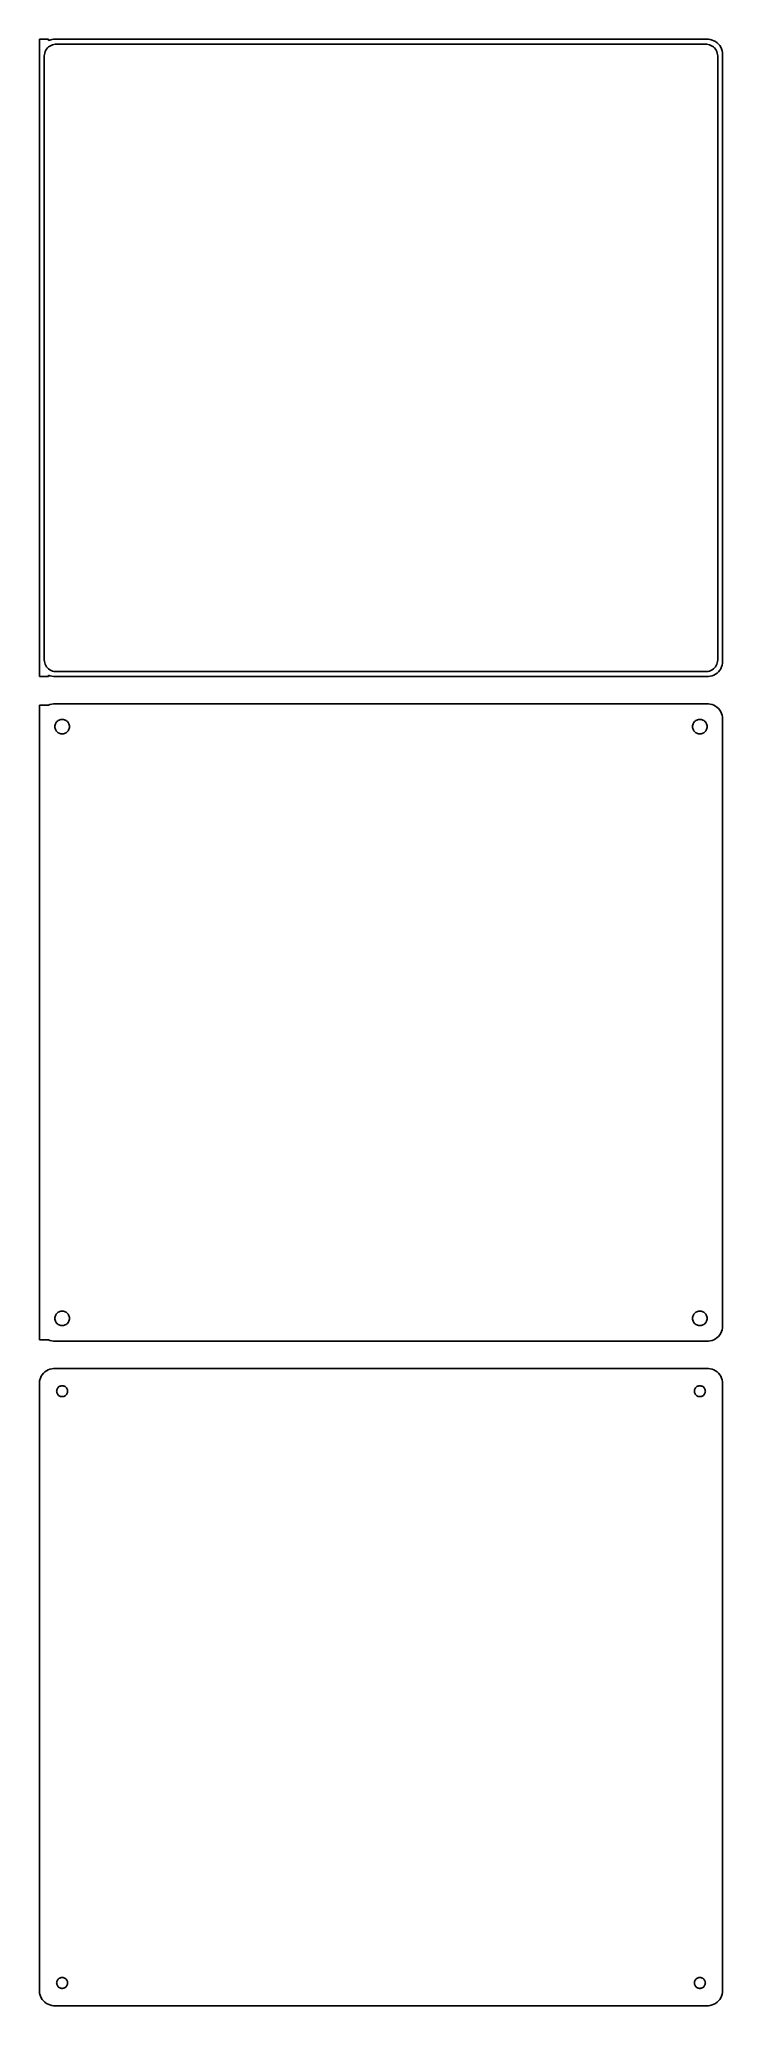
# Model space of a CAD drawing. Header units: metres. Extents: x -112 to 112, y 333 to 981.
import ezdxf

# ---------------------------------------------------------------- set-up
doc = ezdxf.new("R2010")
doc.units = ezdxf.units.M

msp = doc.modelspace()

# ---------------------------------------------------------------- linework, layer by layer
for p, q in [((-109.5, 980.99), (-112.5, 980.99)), ((-112.5, 980.99), (-112.5, 771.01)), ((-109.823, 978.151), (-109.469, 978.484)), ((-109.5, 980.575), (-109.5, 980.99)), ((-109.045, 980.755), (-109.5, 980.575)), ((-109.469, 978.484), (-109.075, 978.77)), ((-109.075, 978.77), (-108.649, 979.004)), ((-108.437, 980.911), (-109.045, 980.755)), ((-108.649, 979.004), (-108.197, 979.183)), ((-107.814, 980.99), (-108.437, 980.911)), ((-108.197, 979.183), (-107.726, 979.304)), ((107.814, 980.99), (-107.814, 980.99)), ((-107.726, 979.304), (-107.243, 979.365)), ((-107.243, 979.365), (107.243, 979.365)), ((107.243, 979.365), (107.726, 979.304)), ((107.726, 979.304), (108.197, 979.183)), ((108.437, 980.911), (107.814, 980.99)), ((108.197, 979.183), (108.649, 979.004)), ((109.045, 980.755), (108.437, 980.911)), ((108.649, 979.004), (109.075, 978.77)), ((109.629, 980.524), (109.045, 980.755)), ((109.075, 978.77), (109.469, 978.484)), ((109.469, 978.484), (109.823, 978.151)), ((110.179, 980.222), (109.629, 980.524)), ((110.687, 979.853), (110.179, 980.222)), ((111.145, 979.423), (110.687, 979.853)), ((111.545, 978.939), (111.145, 979.423)), ((111.882, 978.409), (111.545, 978.939)), ((-110.873, 975.5), (-110.842, 975.985)), ((-110.873, 776.5), (-110.873, 975.5)), ((-110.842, 975.985), (-110.751, 976.463)), ((-110.751, 976.463), (-110.601, 976.926)), ((-110.601, 976.926), (-110.394, 977.366)), ((-110.394, 977.366), (-110.133, 977.776)), ((-110.133, 977.776), (-109.823, 978.151)), ((109.823, 978.151), (110.133, 977.776)), ((110.133, 977.776), (110.394, 977.366)), ((110.394, 977.366), (110.601, 976.926)), ((110.601, 976.926), (110.751, 976.463)), ((110.751, 976.463), (110.842, 975.985)), ((110.842, 975.985), (110.873, 975.5)), ((110.873, 975.5), (110.873, 776.5)), ((112.149, 977.841), (111.882, 978.409)), ((112.343, 977.243), (112.149, 977.841)), ((112.461, 976.627), (112.343, 977.243)), ((112.5, 976), (112.461, 976.627)), ((112.5, 776), (112.5, 976)), ((-110.842, 776.015), (-110.873, 776.5)), ((-110.751, 775.537), (-110.842, 776.015)), ((-110.601, 775.074), (-110.751, 775.537)), ((-110.394, 774.634), (-110.601, 775.074)), ((-110.133, 774.224), (-110.394, 774.634)), ((-109.823, 773.849), (-110.133, 774.224)), ((-109.469, 773.516), (-109.823, 773.849)), ((-109.5, 771.425), (-109.045, 771.245)), ((-109.5, 771.01), (-109.5, 771.425)), ((-109.075, 773.23), (-109.469, 773.516)), ((-108.649, 772.996), (-109.075, 773.23)), ((-109.045, 771.245), (-108.437, 771.089)), ((-108.197, 772.817), (-108.649, 772.996)), ((-107.726, 772.696), (-108.197, 772.817)), ((-107.243, 772.635), (-107.726, 772.696)), ((107.243, 772.635), (-107.243, 772.635)), ((107.726, 772.696), (107.243, 772.635)), ((108.197, 772.817), (107.726, 772.696)), ((108.649, 772.996), (108.197, 772.817)), ((108.437, 771.089), (109.045, 771.245)), ((109.075, 773.23), (108.649, 772.996)), ((109.045, 771.245), (109.629, 771.476)), ((109.469, 773.516), (109.075, 773.23)), ((109.823, 773.849), (109.469, 773.516)), ((109.629, 771.476), (110.179, 771.778)), ((110.133, 774.224), (109.823, 773.849)), ((110.394, 774.634), (110.133, 774.224)), ((110.179, 771.778), (110.687, 772.147)), ((110.601, 775.074), (110.394, 774.634)), ((110.751, 775.537), (110.601, 775.074)), ((110.687, 772.147), (111.145, 772.577)), ((110.842, 776.015), (110.751, 775.537)), ((110.873, 776.5), (110.842, 776.015)), ((111.145, 772.577), (111.545, 773.061)), ((111.545, 773.061), (111.882, 773.591)), ((111.882, 773.591), (112.149, 774.159)), ((112.149, 774.159), (112.343, 774.757)), ((112.343, 774.757), (112.461, 775.373)), ((112.461, 775.373), (112.5, 776)), ((-112.5, 771.01), (-109.5, 771.01)), ((-108.437, 771.089), (-107.814, 771.01)), ((-107.814, 771.01), (107.814, 771.01)), ((107.814, 771.01), (108.437, 771.089)), ((-109.5, 761.615), (-112.5, 761.615)), ((-112.5, 761.615), (-112.5, 552.385)), ((-109.045, 761.755), (-109.5, 761.575)), ((-109.5, 761.575), (-109.5, 761.615)), ((-108.437, 761.911), (-109.045, 761.755)), ((-107.814, 761.99), (-108.437, 761.911)), ((107.814, 761.99), (-107.814, 761.99)), ((108.437, 761.911), (107.814, 761.99)), ((109.045, 761.755), (108.437, 761.911)), ((109.629, 761.524), (109.045, 761.755)), ((110.179, 761.222), (109.629, 761.524)), ((110.687, 760.853), (110.179, 761.222)), ((111.145, 760.423), (110.687, 760.853)), ((111.545, 759.939), (111.145, 760.423)), ((111.882, 759.409), (111.545, 759.939)), ((112.149, 758.841), (111.882, 759.409)), ((112.343, 758.243), (112.149, 758.841)), ((112.461, 757.627), (112.343, 758.243)), ((-107.4, 754.5), (-107.381, 754.801)), ((-107.381, 754.199), (-107.4, 754.5)), ((-107.381, 754.801), (-107.325, 755.097)), ((-107.325, 753.903), (-107.381, 754.199)), ((-107.325, 755.097), (-107.231, 755.383)), ((-107.231, 753.617), (-107.325, 753.903)), ((-107.231, 755.383), (-107.103, 755.656)), ((-107.103, 753.344), (-107.231, 753.617)), ((-107.103, 755.656), (-106.942, 755.911)), ((-106.942, 753.089), (-107.103, 753.344)), ((-106.942, 755.911), (-106.75, 756.143)), ((-106.75, 752.857), (-106.942, 753.089)), ((-106.75, 756.143), (-106.53, 756.349)), ((-106.53, 752.651), (-106.75, 752.857)), ((-106.53, 756.349), (-106.286, 756.526)), ((-106.286, 752.474), (-106.53, 752.651)), ((-106.286, 756.526), (-106.022, 756.672)), ((-106.022, 752.328), (-106.286, 752.474)), ((-106.022, 756.672), (-105.742, 756.783)), ((-105.742, 752.217), (-106.022, 752.328)), ((-105.742, 756.783), (-105.45, 756.857)), ((-105.45, 752.143), (-105.742, 752.217)), ((-105.45, 756.857), (-105.151, 756.895)), ((-105.151, 752.105), (-105.45, 752.143)), ((-105.151, 756.895), (-104.849, 756.895)), ((-104.849, 752.105), (-105.151, 752.105)), ((-104.849, 756.895), (-104.55, 756.857)), ((-104.55, 752.143), (-104.849, 752.105)), ((-104.55, 756.857), (-104.258, 756.783)), ((-104.258, 752.217), (-104.55, 752.143)), ((-104.258, 756.783), (-103.978, 756.672)), ((-103.978, 752.328), (-104.258, 752.217)), ((-103.978, 756.672), (-103.714, 756.526)), ((-103.714, 752.474), (-103.978, 752.328)), ((-103.714, 756.526), (-103.47, 756.349)), ((-103.47, 752.651), (-103.714, 752.474)), ((-103.47, 756.349), (-103.25, 756.143)), ((-103.25, 752.857), (-103.47, 752.651)), ((-103.25, 756.143), (-103.058, 755.911)), ((-103.058, 753.089), (-103.25, 752.857)), ((-103.058, 755.911), (-102.897, 755.656)), ((-102.897, 753.344), (-103.058, 753.089)), ((-102.897, 755.656), (-102.769, 755.383)), ((-102.769, 753.617), (-102.897, 753.344)), ((-102.769, 755.383), (-102.675, 755.097)), ((-102.675, 753.903), (-102.769, 753.617)), ((-102.675, 755.097), (-102.619, 754.801)), ((-102.619, 754.199), (-102.675, 753.903)), ((-102.619, 754.801), (-102.6, 754.5)), ((-102.6, 754.5), (-102.619, 754.199)), ((102.6, 754.5), (102.619, 754.801)), ((102.619, 754.199), (102.6, 754.5)), ((102.619, 754.801), (102.675, 755.097)), ((102.675, 753.903), (102.619, 754.199)), ((102.675, 755.097), (102.769, 755.383)), ((102.769, 753.617), (102.675, 753.903)), ((102.769, 755.383), (102.897, 755.656)), ((102.897, 753.344), (102.769, 753.617)), ((102.897, 755.656), (103.058, 755.911)), ((103.058, 753.089), (102.897, 753.344)), ((103.058, 755.911), (103.25, 756.143)), ((103.25, 752.857), (103.058, 753.089)), ((103.25, 756.143), (103.47, 756.349)), ((103.47, 752.651), (103.25, 752.857)), ((103.47, 756.349), (103.714, 756.526)), ((103.714, 752.474), (103.47, 752.651)), ((103.714, 756.526), (103.978, 756.672)), ((103.978, 752.328), (103.714, 752.474)), ((103.978, 756.672), (104.258, 756.783)), ((104.258, 752.217), (103.978, 752.328)), ((104.258, 756.783), (104.55, 756.857)), ((104.55, 752.143), (104.258, 752.217)), ((104.55, 756.857), (104.849, 756.895)), ((104.849, 752.105), (104.55, 752.143)), ((104.849, 756.895), (105.151, 756.895)), ((105.151, 752.105), (104.849, 752.105)), ((105.151, 756.895), (105.45, 756.857)), ((105.45, 752.143), (105.151, 752.105)), ((105.45, 756.857), (105.742, 756.783)), ((105.742, 752.217), (105.45, 752.143)), ((105.742, 756.783), (106.022, 756.672)), ((106.022, 752.328), (105.742, 752.217)), ((106.022, 756.672), (106.286, 756.526)), ((106.286, 752.474), (106.022, 752.328)), ((106.286, 756.526), (106.53, 756.349)), ((106.53, 752.651), (106.286, 752.474)), ((106.53, 756.349), (106.75, 756.143)), ((106.75, 752.857), (106.53, 752.651)), ((106.75, 756.143), (106.942, 755.911)), ((106.942, 753.089), (106.75, 752.857)), ((106.942, 755.911), (107.103, 755.656)), ((107.103, 753.344), (106.942, 753.089)), ((107.103, 755.656), (107.231, 755.383)), ((107.231, 753.617), (107.103, 753.344)), ((107.231, 755.383), (107.325, 755.097)), ((107.325, 753.903), (107.231, 753.617)), ((107.325, 755.097), (107.381, 754.801)), ((107.381, 754.199), (107.325, 753.903)), ((107.381, 754.801), (107.4, 754.5)), ((107.4, 754.5), (107.381, 754.199)), ((112.5, 757), (112.461, 757.627)), ((112.5, 557), (112.5, 757)), ((-107.4, 559.5), (-107.381, 559.801)), ((-107.381, 559.199), (-107.4, 559.5)), ((-107.381, 559.801), (-107.325, 560.097)), ((-107.325, 558.903), (-107.381, 559.199)), ((-107.325, 560.097), (-107.231, 560.383)), ((-107.231, 558.617), (-107.325, 558.903)), ((-107.231, 560.383), (-107.103, 560.656)), ((-107.103, 558.344), (-107.231, 558.617)), ((-107.103, 560.656), (-106.942, 560.911)), ((-106.942, 558.089), (-107.103, 558.344)), ((-106.942, 560.911), (-106.75, 561.143)), ((-106.75, 557.857), (-106.942, 558.089)), ((-106.75, 561.143), (-106.53, 561.349)), ((-106.53, 557.651), (-106.75, 557.857)), ((-106.53, 561.349), (-106.286, 561.526)), ((-106.286, 557.474), (-106.53, 557.651)), ((-106.286, 561.526), (-106.022, 561.672)), ((-106.022, 557.328), (-106.286, 557.474)), ((-106.022, 561.672), (-105.742, 561.783)), ((-105.742, 557.217), (-106.022, 557.328)), ((-105.742, 561.783), (-105.45, 561.857)), ((-105.45, 561.857), (-105.151, 561.895)), ((-105.151, 561.895), (-104.849, 561.895)), ((-104.849, 561.895), (-104.55, 561.857)), ((-104.55, 561.857), (-104.258, 561.783)), ((-104.258, 561.783), (-103.978, 561.672)), ((-103.978, 557.328), (-104.258, 557.217)), ((-103.978, 561.672), (-103.714, 561.526)), ((-103.714, 557.474), (-103.978, 557.328)), ((-103.714, 561.526), (-103.47, 561.349)), ((-103.47, 557.651), (-103.714, 557.474)), ((-103.47, 561.349), (-103.25, 561.143)), ((-103.25, 557.857), (-103.47, 557.651)), ((-103.25, 561.143), (-103.058, 560.911)), ((-103.058, 558.089), (-103.25, 557.857)), ((-103.058, 560.911), (-102.897, 560.656)), ((-102.897, 558.344), (-103.058, 558.089)), ((-102.897, 560.656), (-102.769, 560.383)), ((-102.769, 558.617), (-102.897, 558.344)), ((-102.769, 560.383), (-102.675, 560.097)), ((-102.675, 558.903), (-102.769, 558.617)), ((-102.675, 560.097), (-102.619, 559.801)), ((-102.619, 559.199), (-102.675, 558.903)), ((-102.619, 559.801), (-102.6, 559.5)), ((-102.6, 559.5), (-102.619, 559.199)), ((102.6, 559.5), (102.619, 559.801)), ((102.619, 559.199), (102.6, 559.5)), ((102.619, 559.801), (102.675, 560.097)), ((102.675, 558.903), (102.619, 559.199)), ((102.675, 560.097), (102.769, 560.383)), ((102.769, 558.617), (102.675, 558.903)), ((102.769, 560.383), (102.897, 560.656)), ((102.897, 558.344), (102.769, 558.617)), ((102.897, 560.656), (103.058, 560.911)), ((103.058, 558.089), (102.897, 558.344)), ((103.058, 560.911), (103.25, 561.143)), ((103.25, 557.857), (103.058, 558.089)), ((103.25, 561.143), (103.47, 561.349)), ((103.47, 557.651), (103.25, 557.857)), ((103.47, 561.349), (103.714, 561.526)), ((103.714, 557.474), (103.47, 557.651)), ((103.714, 561.526), (103.978, 561.672)), ((103.978, 557.328), (103.714, 557.474)), ((103.978, 561.672), (104.258, 561.783)), ((104.258, 557.217), (103.978, 557.328)), ((104.258, 561.783), (104.55, 561.857)), ((104.55, 561.857), (104.849, 561.895)), ((104.849, 561.895), (105.151, 561.895)), ((105.151, 561.895), (105.45, 561.857)), ((105.45, 561.857), (105.742, 561.783)), ((105.742, 561.783), (106.022, 561.672)), ((106.022, 557.328), (105.742, 557.217)), ((106.022, 561.672), (106.286, 561.526)), ((106.286, 557.474), (106.022, 557.328)), ((106.286, 561.526), (106.53, 561.349)), ((106.53, 557.651), (106.286, 557.474)), ((106.53, 561.349), (106.75, 561.143)), ((106.75, 557.857), (106.53, 557.651)), ((106.75, 561.143), (106.942, 560.911)), ((106.942, 558.089), (106.75, 557.857)), ((106.942, 560.911), (107.103, 560.656)), ((107.103, 558.344), (106.942, 558.089)), ((107.103, 560.656), (107.231, 560.383)), ((107.231, 558.617), (107.103, 558.344)), ((107.231, 560.383), (107.325, 560.097)), ((107.325, 558.903), (107.231, 558.617)), ((107.325, 560.097), (107.381, 559.801)), ((107.381, 559.199), (107.325, 558.903)), ((107.381, 559.801), (107.4, 559.5)), ((107.4, 559.5), (107.381, 559.199)), ((-112.5, 552.385), (-109.5, 552.385)), ((-109.5, 552.385), (-109.5, 552.425)), ((-109.5, 552.425), (-109.045, 552.245)), ((-109.045, 552.245), (-108.437, 552.089)), ((-108.437, 552.089), (-107.814, 552.01)), ((-107.814, 552.01), (107.814, 552.01)), ((-105.45, 557.143), (-105.742, 557.217)), ((-105.151, 557.105), (-105.45, 557.143)), ((-104.849, 557.105), (-105.151, 557.105)), ((-104.55, 557.143), (-104.849, 557.105)), ((-104.258, 557.217), (-104.55, 557.143)), ((104.55, 557.143), (104.258, 557.217)), ((104.849, 557.105), (104.55, 557.143)), ((105.151, 557.105), (104.849, 557.105)), ((105.45, 557.143), (105.151, 557.105)), ((105.742, 557.217), (105.45, 557.143)), ((107.814, 552.01), (108.437, 552.089)), ((108.437, 552.089), (109.045, 552.245)), ((109.045, 552.245), (109.629, 552.476)), ((109.629, 552.476), (110.179, 552.778)), ((110.179, 552.778), (110.687, 553.147)), ((110.687, 553.147), (111.145, 553.577)), ((111.145, 553.577), (111.545, 554.061)), ((111.545, 554.061), (111.882, 554.591)), ((111.882, 554.591), (112.149, 555.159)), ((112.149, 555.159), (112.343, 555.757)), ((112.343, 555.757), (112.461, 556.373)), ((112.461, 556.373), (112.5, 557)), ((-112.4, 538.944), (-112.5, 538.944)), ((-112.5, 538.944), (-112.5, 337.056)), ((-112.343, 539.243), (-112.4, 538.944)), ((-112.149, 539.841), (-112.343, 539.243)), ((-111.882, 540.409), (-112.149, 539.841)), ((-111.545, 540.939), (-111.882, 540.409)), ((-111.145, 541.423), (-111.545, 540.939)), ((-110.687, 541.853), (-111.145, 541.423)), ((-110.179, 542.222), (-110.687, 541.853)), ((-109.629, 542.524), (-110.179, 542.222)), ((-109.045, 542.755), (-109.629, 542.524)), ((-108.437, 542.911), (-109.045, 542.755)), ((-107.814, 542.99), (-108.437, 542.911)), ((107.814, 542.99), (-107.814, 542.99)), ((108.437, 542.911), (107.814, 542.99)), ((109.045, 542.755), (108.437, 542.911)), ((109.629, 542.524), (109.045, 542.755)), ((110.179, 542.222), (109.629, 542.524)), ((110.687, 541.853), (110.179, 542.222)), ((111.145, 541.423), (110.687, 541.853)), ((111.545, 540.939), (111.145, 541.423)), ((111.882, 540.409), (111.545, 540.939)), ((112.149, 539.841), (111.882, 540.409)), ((112.343, 539.243), (112.149, 539.841)), ((112.461, 538.627), (112.343, 539.243)), ((112.5, 538), (112.461, 538.627)), ((112.5, 338), (112.5, 538)), ((-106.8, 535.5), (-106.786, 535.726)), ((-106.786, 535.274), (-106.8, 535.5)), ((-106.786, 535.726), (-106.743, 535.948)), ((-106.743, 535.052), (-106.786, 535.274)), ((-106.743, 535.948), (-106.674, 536.163)), ((-106.674, 534.837), (-106.743, 535.052)), ((-106.674, 536.163), (-106.577, 536.367)), ((-106.577, 534.633), (-106.674, 534.837)), ((-106.577, 536.367), (-106.456, 536.558)), ((-106.456, 534.442), (-106.577, 534.633)), ((-106.456, 536.558), (-106.312, 536.732)), ((-106.312, 534.268), (-106.456, 534.442)), ((-106.312, 536.732), (-106.147, 536.887)), ((-106.147, 534.113), (-106.312, 534.268)), ((-106.147, 536.887), (-105.964, 537.02)), ((-105.964, 533.98), (-106.147, 534.113)), ((-105.964, 537.02), (-105.766, 537.129)), ((-105.766, 533.871), (-105.964, 533.98)), ((-105.766, 537.129), (-105.556, 537.212)), ((-105.556, 533.788), (-105.766, 533.871)), ((-105.556, 537.212), (-105.337, 537.268)), ((-105.337, 533.732), (-105.556, 533.788)), ((-105.337, 537.268), (-105.113, 537.296)), ((-105.113, 533.704), (-105.337, 533.732)), ((-105.113, 537.296), (-104.887, 537.296)), ((-104.887, 533.704), (-105.113, 533.704)), ((-104.887, 537.296), (-104.663, 537.268)), ((-104.663, 533.732), (-104.887, 533.704)), ((-104.663, 537.268), (-104.444, 537.212)), ((-104.444, 533.788), (-104.663, 533.732)), ((-104.444, 537.212), (-104.234, 537.129)), ((-104.234, 533.871), (-104.444, 533.788)), ((-104.234, 537.129), (-104.036, 537.02)), ((-104.036, 533.98), (-104.234, 533.871)), ((-104.036, 537.02), (-103.853, 536.887)), ((-103.853, 534.113), (-104.036, 533.98)), ((-103.853, 536.887), (-103.688, 536.732)), ((-103.688, 534.268), (-103.853, 534.113)), ((-103.688, 536.732), (-103.544, 536.558)), ((-103.544, 534.442), (-103.688, 534.268)), ((-103.544, 536.558), (-103.423, 536.367)), ((-103.423, 534.633), (-103.544, 534.442)), ((-103.423, 536.367), (-103.326, 536.163)), ((-103.326, 534.837), (-103.423, 534.633)), ((-103.326, 536.163), (-103.257, 535.948)), ((-103.257, 535.052), (-103.326, 534.837)), ((-103.257, 535.948), (-103.214, 535.726)), ((-103.214, 535.274), (-103.257, 535.052)), ((-103.214, 535.726), (-103.2, 535.5)), ((-103.2, 535.5), (-103.214, 535.274)), ((103.2, 535.5), (103.214, 535.726)), ((103.214, 535.274), (103.2, 535.5)), ((103.214, 535.726), (103.257, 535.948)), ((103.257, 535.052), (103.214, 535.274)), ((103.257, 535.948), (103.326, 536.163)), ((103.326, 534.837), (103.257, 535.052)), ((103.326, 536.163), (103.423, 536.367)), ((103.423, 534.633), (103.326, 534.837)), ((103.423, 536.367), (103.544, 536.558)), ((103.544, 534.442), (103.423, 534.633)), ((103.544, 536.558), (103.688, 536.732)), ((103.688, 534.268), (103.544, 534.442)), ((103.688, 536.732), (103.853, 536.887)), ((103.853, 534.113), (103.688, 534.268)), ((103.853, 536.887), (104.036, 537.02)), ((104.036, 533.98), (103.853, 534.113)), ((104.036, 537.02), (104.234, 537.129)), ((104.234, 533.871), (104.036, 533.98)), ((104.234, 537.129), (104.444, 537.212)), ((104.444, 533.788), (104.234, 533.871)), ((104.444, 537.212), (104.663, 537.268)), ((104.663, 533.732), (104.444, 533.788)), ((104.663, 537.268), (104.887, 537.296)), ((104.887, 533.704), (104.663, 533.732)), ((104.887, 537.296), (105.113, 537.296)), ((105.113, 533.704), (104.887, 533.704)), ((105.113, 537.296), (105.337, 537.268)), ((105.337, 533.732), (105.113, 533.704)), ((105.337, 537.268), (105.556, 537.212)), ((105.556, 533.788), (105.337, 533.732)), ((105.556, 537.212), (105.766, 537.129)), ((105.766, 533.871), (105.556, 533.788)), ((105.766, 537.129), (105.964, 537.02)), ((105.964, 533.98), (105.766, 533.871)), ((105.964, 537.02), (106.147, 536.887)), ((106.147, 534.113), (105.964, 533.98)), ((106.147, 536.887), (106.312, 536.732)), ((106.312, 534.268), (106.147, 534.113)), ((106.312, 536.732), (106.456, 536.558)), ((106.456, 534.442), (106.312, 534.268)), ((106.456, 536.558), (106.577, 536.367)), ((106.577, 534.633), (106.456, 534.442)), ((106.577, 536.367), (106.674, 536.163)), ((106.674, 534.837), (106.577, 534.633)), ((106.674, 536.163), (106.743, 535.948)), ((106.743, 535.052), (106.674, 534.837)), ((106.743, 535.948), (106.786, 535.726)), ((106.786, 535.274), (106.743, 535.052)), ((106.786, 535.726), (106.8, 535.5)), ((106.8, 535.5), (106.786, 535.274)), ((-112.5, 337.056), (-112.4, 337.056)), ((-112.4, 337.056), (-112.343, 336.757)), ((-106.8, 340.5), (-106.786, 340.726)), ((-106.786, 340.274), (-106.8, 340.5)), ((-106.786, 340.726), (-106.743, 340.948)), ((-106.743, 340.052), (-106.786, 340.274)), ((-106.743, 340.948), (-106.674, 341.163)), ((-106.674, 339.837), (-106.743, 340.052)), ((-106.674, 341.163), (-106.577, 341.367)), ((-106.577, 339.633), (-106.674, 339.837)), ((-106.577, 341.367), (-106.456, 341.558)), ((-106.456, 339.442), (-106.577, 339.633)), ((-106.456, 341.558), (-106.312, 341.732)), ((-106.312, 339.268), (-106.456, 339.442)), ((-106.312, 341.732), (-106.147, 341.887)), ((-106.147, 339.113), (-106.312, 339.268)), ((-106.147, 341.887), (-105.964, 342.02)), ((-105.964, 338.98), (-106.147, 339.113)), ((-105.964, 342.02), (-105.766, 342.129)), ((-105.766, 338.871), (-105.964, 338.98)), ((-105.766, 342.129), (-105.556, 342.212)), ((-105.556, 338.788), (-105.766, 338.871)), ((-105.556, 342.212), (-105.337, 342.268)), ((-105.337, 338.732), (-105.556, 338.788)), ((-105.337, 342.268), (-105.113, 342.296)), ((-105.113, 338.704), (-105.337, 338.732)), ((-105.113, 342.296), (-104.887, 342.296)), ((-104.887, 338.704), (-105.113, 338.704)), ((-104.887, 342.296), (-104.663, 342.268)), ((-104.663, 338.732), (-104.887, 338.704)), ((-104.663, 342.268), (-104.444, 342.212)), ((-104.444, 338.788), (-104.663, 338.732)), ((-104.444, 342.212), (-104.234, 342.129)), ((-104.234, 338.871), (-104.444, 338.788)), ((-104.234, 342.129), (-104.036, 342.02)), ((-104.036, 338.98), (-104.234, 338.871)), ((-104.036, 342.02), (-103.853, 341.887)), ((-103.853, 339.113), (-104.036, 338.98)), ((-103.853, 341.887), (-103.688, 341.732)), ((-103.688, 339.268), (-103.853, 339.113)), ((-103.688, 341.732), (-103.544, 341.558)), ((-103.544, 339.442), (-103.688, 339.268)), ((-103.544, 341.558), (-103.423, 341.367)), ((-103.423, 339.633), (-103.544, 339.442)), ((-103.423, 341.367), (-103.326, 341.163)), ((-103.326, 339.837), (-103.423, 339.633)), ((-103.326, 341.163), (-103.257, 340.948)), ((-103.257, 340.052), (-103.326, 339.837)), ((-103.257, 340.948), (-103.214, 340.726)), ((-103.214, 340.274), (-103.257, 340.052)), ((-103.214, 340.726), (-103.2, 340.5)), ((-103.2, 340.5), (-103.214, 340.274)), ((103.2, 340.5), (103.214, 340.726)), ((103.214, 340.274), (103.2, 340.5)), ((103.214, 340.726), (103.257, 340.948)), ((103.257, 340.052), (103.214, 340.274)), ((103.257, 340.948), (103.326, 341.163)), ((103.326, 339.837), (103.257, 340.052)), ((103.326, 341.163), (103.423, 341.367)), ((103.423, 339.633), (103.326, 339.837)), ((103.423, 341.367), (103.544, 341.558)), ((103.544, 339.442), (103.423, 339.633)), ((103.544, 341.558), (103.688, 341.732)), ((103.688, 339.268), (103.544, 339.442)), ((103.688, 341.732), (103.853, 341.887)), ((103.853, 339.113), (103.688, 339.268)), ((103.853, 341.887), (104.036, 342.02)), ((104.036, 338.98), (103.853, 339.113)), ((104.036, 342.02), (104.234, 342.129)), ((104.234, 338.871), (104.036, 338.98)), ((104.234, 342.129), (104.444, 342.212)), ((104.444, 338.788), (104.234, 338.871)), ((104.444, 342.212), (104.663, 342.268)), ((104.663, 338.732), (104.444, 338.788)), ((104.663, 342.268), (104.887, 342.296)), ((104.887, 338.704), (104.663, 338.732)), ((104.887, 342.296), (105.113, 342.296)), ((105.113, 338.704), (104.887, 338.704)), ((105.113, 342.296), (105.337, 342.268)), ((105.337, 338.732), (105.113, 338.704)), ((105.337, 342.268), (105.556, 342.212)), ((105.556, 338.788), (105.337, 338.732)), ((105.556, 342.212), (105.766, 342.129)), ((105.766, 338.871), (105.556, 338.788)), ((105.766, 342.129), (105.964, 342.02)), ((105.964, 338.98), (105.766, 338.871)), ((105.964, 342.02), (106.147, 341.887)), ((106.147, 339.113), (105.964, 338.98)), ((106.147, 341.887), (106.312, 341.732)), ((106.312, 339.268), (106.147, 339.113)), ((106.312, 341.732), (106.456, 341.558)), ((106.456, 339.442), (106.312, 339.268)), ((106.456, 341.558), (106.577, 341.367)), ((106.577, 339.633), (106.456, 339.442)), ((106.577, 341.367), (106.674, 341.163)), ((106.674, 339.837), (106.577, 339.633)), ((106.674, 341.163), (106.743, 340.948)), ((106.743, 340.052), (106.674, 339.837)), ((106.743, 340.948), (106.786, 340.726)), ((106.786, 340.274), (106.743, 340.052)), ((106.786, 340.726), (106.8, 340.5)), ((106.8, 340.5), (106.786, 340.274)), ((112.343, 336.757), (112.461, 337.373)), ((112.461, 337.373), (112.5, 338)), ((-112.343, 336.757), (-112.149, 336.159)), ((-112.149, 336.159), (-111.882, 335.591)), ((-111.882, 335.591), (-111.545, 335.061)), ((-111.545, 335.061), (-111.145, 334.577)), ((-111.145, 334.577), (-110.687, 334.147)), ((-110.687, 334.147), (-110.179, 333.778)), ((-110.179, 333.778), (-109.629, 333.476)), ((-109.629, 333.476), (-109.045, 333.245)), ((-109.045, 333.245), (-108.437, 333.089)), ((-108.437, 333.089), (-107.814, 333.01)), ((-107.814, 333.01), (107.814, 333.01)), ((107.814, 333.01), (108.437, 333.089)), ((108.437, 333.089), (109.045, 333.245)), ((109.045, 333.245), (109.629, 333.476)), ((109.629, 333.476), (110.179, 333.778)), ((110.179, 333.778), (110.687, 334.147)), ((110.687, 334.147), (111.145, 334.577)), ((111.145, 334.577), (111.545, 335.061)), ((111.545, 335.061), (111.882, 335.591)), ((111.882, 335.591), (112.149, 336.159)), ((112.149, 336.159), (112.343, 336.757))]:
    msp.add_line(p, q)

doc.saveas('drawing.dxf')
